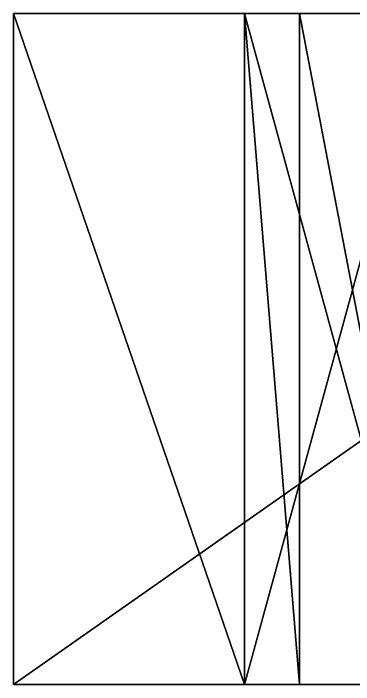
# Model space of a CAD drawing. Extents: x -474 to 401, y -269 to 261.
# Drawn here: x -65 to -58.34, y 247.88 to 261 of the extents above; entities that cross this region are included whole.
import ezdxf

# ---------------------------------------------------------------- set-up
doc = ezdxf.new("R2010")
doc.units = 0

msp = doc.modelspace()

# ---------------------------------------------------------------- meshes
at = {"layer": 'OBJECT130', "color": 50}
mesh = msp.add_polyface(dxfattribs=at)
corners = [(-46.275879, 261, 13), (-65, 261, 13), (-60.474998, 261, 1.6875), (-56.880375, 261, 1.6875), (-65, 247.875, 13), (-46.275879, 247.875, 13), (-56.880375, 247.875, 1.6875), (-60.474998, 247.875, 1.6875)]
mesh.append_faces([[corners[k] for k in face] for face in [(1, 3, 0), (5, 7, 4), (2, 6, 3), (4, 0, 5), (3, 5, 0), (7, 1, 4)]], dxfattribs={"vtx0": -1})
mesh.append_faces([[corners[k] for k in face] for face in [(1, 2, 3), (5, 6, 7), (2, 7, 6), (4, 1, 0), (3, 6, 5), (7, 2, 1)]], dxfattribs={"vtx2": -1})
at = {"layer": 'OBJECT131', "color": 50}
mesh = msp.add_polyface(dxfattribs=at)
corners = [(-59.399933, 261, -1), (-56.880383, 261, 1.6875), (-60.474995, 261, 1.6875), (-60.474995, 247.875, 1.6875), (-56.880383, 247.875, 1.6875), (-59.399933, 247.875, -1)]
mesh.append_faces([[corners[k] for k in face] for face in [(1, 2, 0), (4, 5, 3)]])
mesh.append_faces([[corners[k] for k in face] for face in [(3, 1, 4), (0, 4, 1), (5, 2, 3)]], dxfattribs={"vtx0": -1})
mesh.append_faces([[corners[k] for k in face] for face in [(3, 2, 1), (0, 5, 4), (5, 0, 2)]], dxfattribs={"vtx2": -1})

doc.saveas('drawing.dxf')
